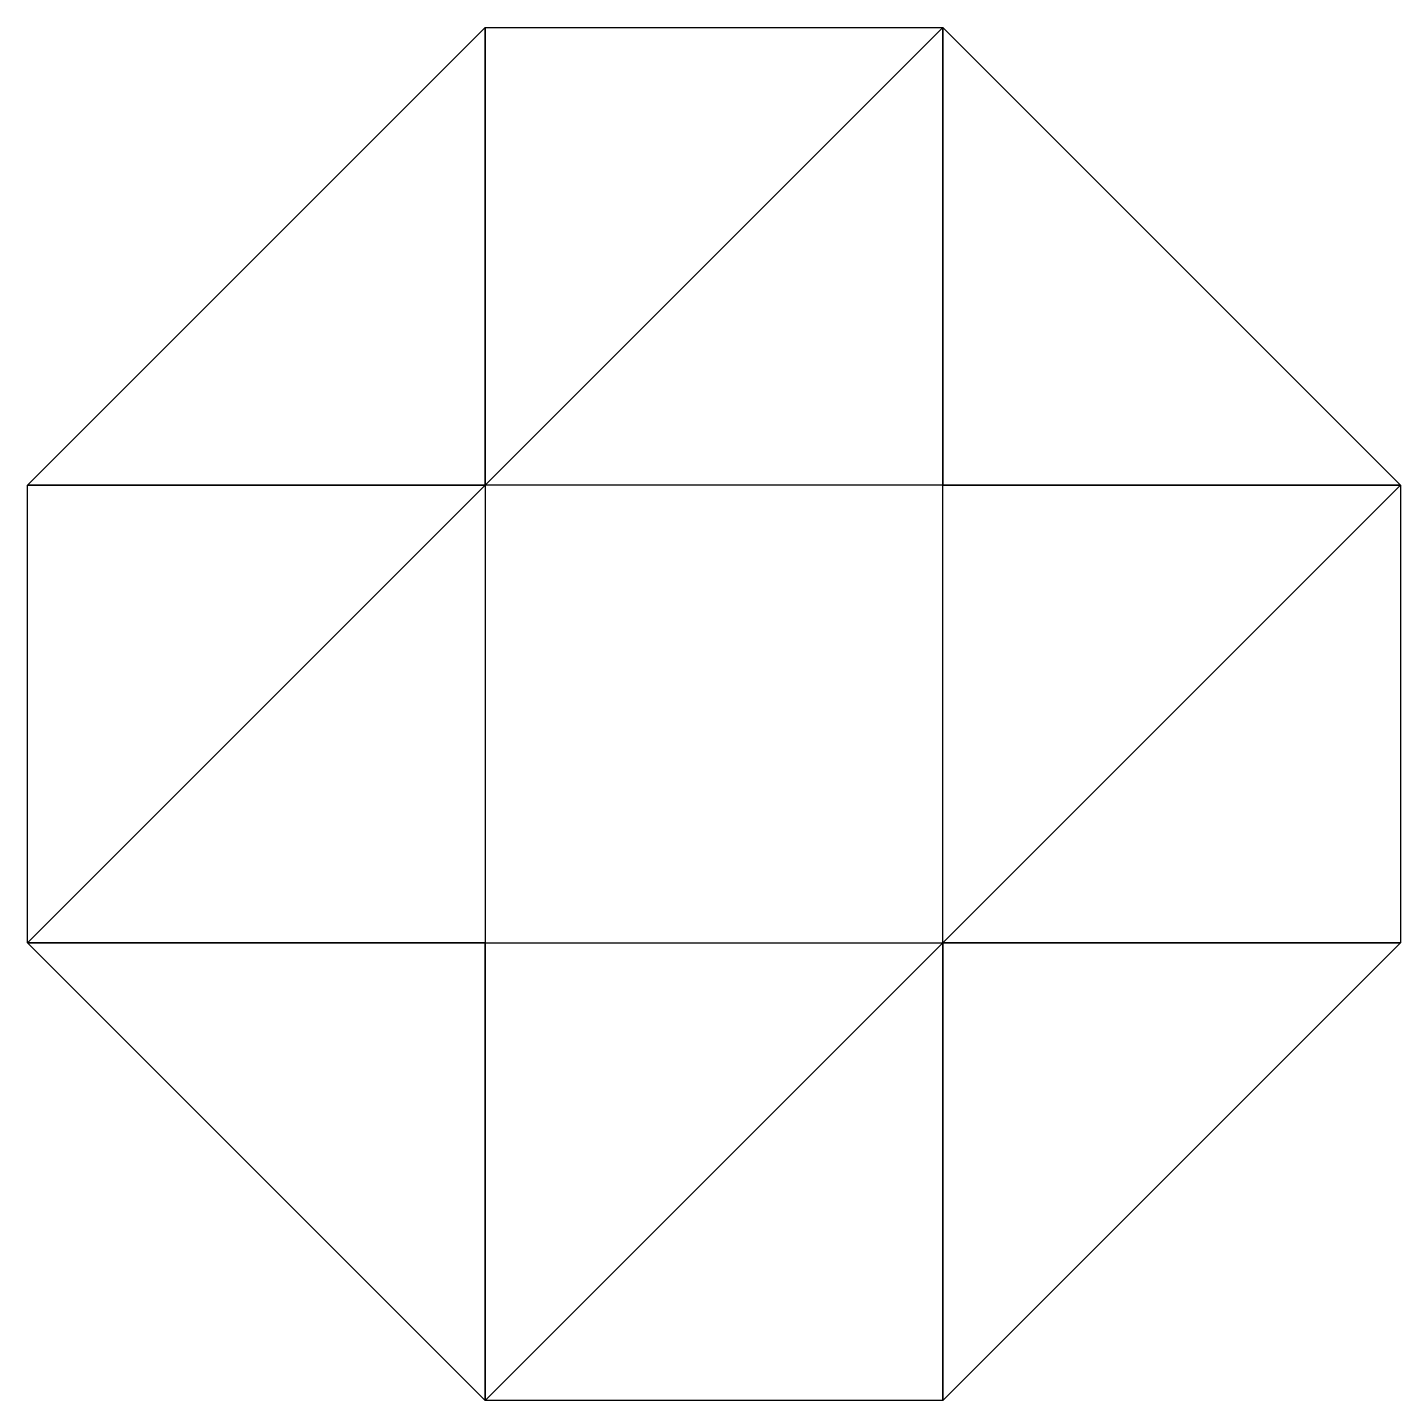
# Model space of a CAD drawing. Header units: inches. Extents: x 1000 to 1300, y 1000 to 1300.
import ezdxf

# ---------------------------------------------------------------- set-up
doc = ezdxf.new("R2010")
doc.units = ezdxf.units.IN
doc.header["$MEASUREMENT"] = 0
doc.layers.add('HEXHOLE', color=1, linetype='Continuous')

msp = doc.modelspace()

# ---------------------------------------------------------------- linework, layer by layer
at = {"layer": 'HEXHOLE', "color": 3, "true_color": 0x00ff00}
for points in [[(1000, 1200, 300), (1100, 1300, 300), (1100, 1200, 350), (1000, 1200, 300)], [(1100, 1200, 350), (1100, 1300, 300), (1200, 1300, 300), (1100, 1200, 350)], [(1100, 1200, 350), (1200, 1300, 300), (1200, 1200, 350), (1100, 1200, 350)], [(1200, 1200, 350), (1200, 1300, 300), (1300, 1200, 300), (1200, 1200, 350)], [(1000, 1100, 300), (1000, 1200, 300), (1100, 1200, 350), (1000, 1100, 300)], [(1000, 1100, 300), (1100, 1200, 350), (1100, 1100, 350), (1000, 1100, 300)], [(1200, 1100, 350), (1200, 1200, 350), (1300, 1200, 300), (1200, 1100, 350)], [(1200, 1100, 350), (1300, 1200, 300), (1300, 1100, 300), (1200, 1100, 350)], [(1000, 1100, 300), (1100, 1100, 350), (1100, 1000, 300), (1000, 1100, 300)], [(1100, 1000, 300), (1100, 1100, 350), (1200, 1100, 350), (1100, 1000, 300)], [(1100, 1000, 300), (1200, 1100, 350), (1200, 1000, 300), (1100, 1000, 300)], [(1200, 1000, 300), (1200, 1100, 350), (1300, 1100, 300), (1200, 1000, 300)]]:
    msp.add_3dface(points, dxfattribs=at)

doc.saveas('drawing.dxf')
